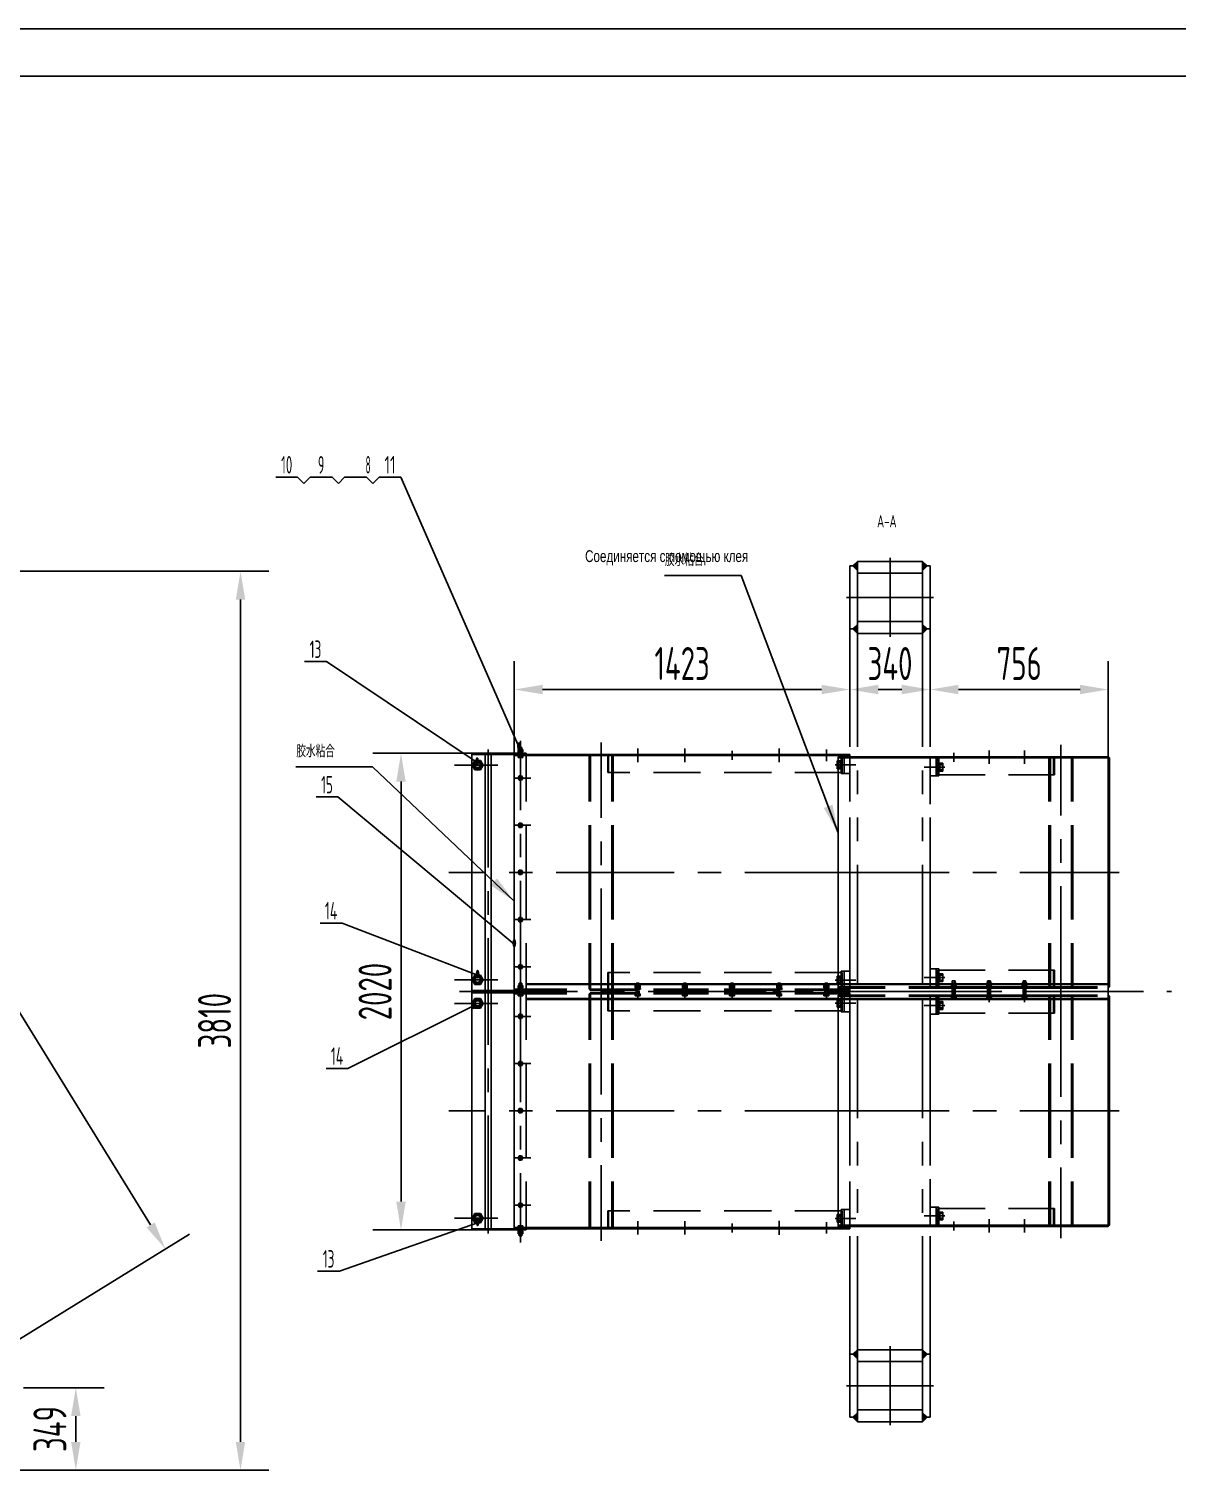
# Model space of a CAD drawing. Header units: millimetres. Extents: x 0 to 16800, y 0 to 11880.
# Drawn here: x 6906 to 11775, y 5771 to 11880 of the extents above; entities that cross this region are included whole.
import ezdxf
from ezdxf.enums import TextEntityAlignment as Align

# ---------------------------------------------------------------- set-up
doc = ezdxf.new("R2010")
doc.units = ezdxf.units.MM
doc.header["$LTSCALE"] = 400
for name, pattern in [('F', [0.75, 0.5, -0.25]), ('G', [2, 1.25, -0.25, 0.25, -0.25]), ('K', [2.5, 1.25, -0.25, 0.25, -0.25, 0.25, -0.25])]:
    doc.linetypes.add(name, pattern=pattern)
for name, color, linetype in [('01', 7, 'Continuous'), ('02', 1, 'Continuous'), ('04', 2, 'F'), ('05', 142, 'G'), ('07', 6, 'K'), ('08', 1, 'Continuous'), ('11', 3, 'Continuous')]:
    doc.layers.add(name, color=color, linetype=linetype)
doc.styles.get("Standard").update_dxf_attribs({"font": 'isocp', "width": 0.707, "bigfont": 'intecad.shx'})
doc.dimstyles.new('INTE', dxfattribs={"dimscale": 40, "dimtxt": 3.5, "dimasz": 3, "dimexe": 3, "dimexo": 0, "dimgap": 1, "dimtad": 1, "dimdec": 0, "dimdsep": 46, "dimtxsty": 'Standard', "dimcen": 0, "dimclrd": 1, "dimclre": 1, "dimclrt": 3, "dimaunit": 1, "dimadec": 0, "dimazin": 0, "dimtfac": 1, "dimtdec": 0, "dimtmove": 0, "dimatfit": 0, "dimfxl": 1, "dimarcsym": 0})

# ---------------------------------------------------------------- blocks, each defined once
blk = doc.blocks.new('*U16')
at = {"layer": '01'}
for p, q in [((0, 10), (-9, 4.8)), ((-9, 4.8), (-9, 0)), ((-9, -4.8), (-9, 0)), ((9, 4.8), (0, 10)), ((9, 0), (9, 4.8)), ((9, 0), (9, -4.8)), ((0, -10), (-9, -4.8)), ((9, -4.8), (0, -10))]:
    blk.add_line(p, q, dxfattribs=at)
at = {"layer": '05'}
for p, q in [((-10.9, 0), (10.3, 0)), ((0, -11.8), (0, 11.4))]:
    blk.add_line(p, q, dxfattribs=at)
blk = doc.blocks.new('rewrer')
at = {"layer": '01', "color": 7, "linetype": 'Continuous'}
for p, q in [((16263.3, 9914.4), (16263.3, 8914.4)), ((16313.9, 9914.4), (16263.3, 9914.4)), ((16313.9, 9909.4), (16263.3, 9909.4)), ((16263.3, 8919.4), (17686.4, 8919.4)), ((16263.3, 8914.4), (17686.4, 8914.4))]:
    blk.add_line(p, q, dxfattribs=at)
at = {"layer": '01'}
blk.add_line((17686.4, 8924.4), (17686.4, 8914.4), dxfattribs=at)
at = {"layer": '04', "color": 2, "linetype": 'F'}
for p, q in [((17686.4, 9914.4), (16313.9, 9914.4)), ((17686.4, 9909.4), (16313.9, 9909.4)), ((16580.5, 9414.4), (16580.5, 9909.4)), ((16580.5, 9909.4), (16662.5, 9909.4)), ((17653.5, 9914.4), (16585.5, 9914.4)), ((16585.5, 9909.4), (16585.5, 9914.4)), ((16586.5, 9414.4), (16586.5, 9909.4)), ((16659.2, 9838.4), (16659.2, 9909.4)), ((16660.5, 9838.4), (16660.5, 9909.4)), ((16662.5, 9838.4), (16662.5, 9914.4)), ((17653.5, 9909.4), (16662.5, 9909.4)), ((16676.5, 9414.4), (16676.5, 9909.4)), ((16682.5, 9838.4), (16682.5, 9909.4)), ((17649.4, 9839.4), (17649.4, 9909.4)), ((17653.5, 9838.4), (17653.5, 9914.4)), ((17653.5, 9838.4), (17653.5, 9914.4)), ((17686.4, 9909.4), (17653.5, 9909.4)), ((17661.4, 9909.4), (17661.4, 9833.4)), ((17686.4, 8914.4), (17686.4, 9914.4)), ((17686.4, 9904.4), (17686.4, 9914.4)), ((17686.4, 9909.4), (17686.4, 9833.4)), ((17653.5, 9838.4), (16659.2, 9838.4)), ((16682.5, 9414.4), (16682.5, 9838.4)), ((17632, 9887), (17644.4, 9887)), ((17632, 9887), (17632, 9853.8)), ((17644.4, 9880.3), (17632, 9880.3)), ((17644.4, 9860.5), (17632, 9860.5)), ((17632, 9853.8), (17644.4, 9853.8)), ((17644.4, 9853.8), (17644.4, 9887)), ((17649.4, 9885.4), (17644.4, 9885.4)), ((17644.4, 9870.4), (17649.4, 9873.3)), ((17649.4, 9870.4), (17644.4, 9867.6)), ((17649.4, 9855.4), (17644.4, 9855.4)), ((17649.4, 9833.4), (17649.4, 9839.4)), ((17686.4, 9833.4), (17649.4, 9833.4)), ((16580.5, 9414.4), (16580.5, 8919.4)), ((16586.5, 9414.4), (16586.5, 8919.4)), ((16676.5, 9414.4), (16676.5, 8919.4)), ((16682.5, 9414.4), (16682.5, 8990.4)), ((17653.5, 8990.4), (16659.2, 8990.4)), ((16659.2, 8990.4), (16659.2, 8919.4)), ((16660.5, 8990.4), (16660.5, 8919.4)), ((16662.5, 8990.4), (16662.5, 8914.4)), ((16682.5, 8990.4), (16682.5, 8919.4)), ((17649.4, 8995.4), (17649.4, 8989.4)), ((17686.4, 8995.4), (17649.4, 8995.4)), ((17649.4, 8989.4), (17649.4, 8919.4)), ((17653.5, 8990.4), (17653.5, 8914.4)), ((17653.5, 8990.4), (17653.5, 8914.4)), ((17653.5, 8990.4), (17653.5, 8914.4)), ((17661.4, 8919.4), (17661.4, 8995.4)), ((17686.4, 8919.4), (17686.4, 8995.4)), ((16580.5, 8919.4), (16662.5, 8919.4)), ((16585.5, 8919.4), (16585.5, 8914.4)), ((17653.5, 8919.4), (16662.5, 8919.4)), ((17632, 8941.8), (17632, 8975)), ((17632, 8975), (17644.4, 8975)), ((17644.4, 8968.3), (17632, 8968.3)), ((17644.4, 8948.5), (17632, 8948.5)), ((17632, 8941.8), (17644.4, 8941.8)), ((17644.4, 8975), (17644.4, 8941.8)), ((17649.4, 8973.4), (17644.4, 8973.4)), ((17649.4, 8958.4), (17644.4, 8961.3)), ((17644.4, 8958.4), (17649.4, 8955.6)), ((17649.4, 8943.4), (17644.4, 8943.4)), ((17686.4, 8919.4), (17653.5, 8919.4)), ((17653.5, 8914.4), (16585.5, 8914.4))]:
    blk.add_line(p, q, dxfattribs=at)
at = {"layer": '05'}
for p, q in [((16631.5, 9983.2), (16631.5, 8863.7)), ((16289.3, 9950.2), (16289.3, 8856.1)), ((16786.4, 9884), (16786.4, 9940.8)), ((16986.4, 9884), (16986.4, 9940.8)), ((17186.4, 9893.3), (17186.4, 9931.5)), ((17386.4, 9883), (17386.4, 9941.8)), ((17586.4, 9888.2), (17586.4, 9936.7)), ((17711.4, 9870.4), (17624.4, 9870.4)), ((16263.3, 9814.4), (16334.1, 9814.4)), ((16263.3, 9614.4), (16334.1, 9614.4)), ((17741.1, 9414.4), (15986.3, 9414.4)), ((16263.3, 9414.4), (16334.1, 9414.4)), ((16263.3, 9214.4), (16334.1, 9214.4)), ((16263.3, 9014.4), (16334.1, 9014.4)), ((16786.4, 8889.6), (16786.4, 8946.4)), ((16986.4, 8889.6), (16986.4, 8946.4)), ((17186.4, 8898.9), (17186.4, 8937.1)), ((17386.4, 8888.6), (17386.4, 8947.4)), ((17586.4, 8893.7), (17586.4, 8942.2)), ((17711.4, 8958.4), (17624.4, 8958.4))]:
    blk.add_line(p, q, dxfattribs=at)
at = {"layer": '04', "xscale": -1, "rotation": 90}
for p in [(16289.3, 9814.4), (16289.3, 9614.4), (16289.3, 9414.4), (16289.3, 9214.4), (16289.3, 9014.4)]:
    blk.add_blockref('*U16', p, dxfattribs=at)
blk = doc.blocks.new('ere')
at = {"layer": '01'}
for points in [[(14933.9, 16726.9), (14933.9, 16721.9), (14938.9, 16721.9)], [(14933.9, 15746.9), (14933.9, 15751.9), (14938.9, 15751.9)]]:
    blk.add_hatch(color=256, dxfattribs=at).paths.add_polyline_path(points)
for p, q in [((13788.4, 16708.9), (13788.4, 15746.9)), ((14938.9, 16721.9), (14933.9, 16726.9)), ((14938.9, 15751.9), (14933.9, 15746.9))]:
    blk.add_line(p, q, dxfattribs=at)
at = {"layer": '01', "color": 7, "linetype": 'Continuous'}
for p, q in [((14933.9, 16726.9), (14933.9, 15746.9)), ((14938.9, 16721.9), (14938.9, 15751.9)), ((14938.9, 15751.9), (13788.4, 15751.9)), ((14933.9, 15746.9), (13788.4, 15746.9)), ((14211.2, 15751.9), (14702.2, 15751.9)), ((14211.2, 15746.9), (14779.2, 15746.9))]:
    blk.add_line(p, q, dxfattribs=at)
at = {"layer": '04', "color": 2, "linetype": 'F'}
for p, q in [((13788.4, 16726.9), (14933.9, 16726.9)), ((13788.4, 16726.9), (13788.4, 16708.9)), ((13788.4, 16721.9), (14938.9, 16721.9)), ((14178.4, 15746.9), (14178.4, 16726.9)), ((14178.4, 16721.9), (14178.4, 16645.9)), ((14203.4, 16721.9), (14203.4, 16645.9)), ((14211.2, 16726.9), (14779.2, 16726.9)), ((14211.2, 16650.9), (14211.2, 16726.9)), ((14211.2, 16721.9), (14702.2, 16721.9)), ((14211.2, 16650.9), (14211.2, 16721.9)), ((14215.4, 16651.9), (14215.4, 16721.9)), ((14215.4, 16697.9), (14220.3, 16697.9)), ((14220.3, 16682.9), (14215.4, 16685.8)), ((14215.4, 16682.9), (14220.3, 16680.1)), ((14232.7, 16699.6), (14220.3, 16699.6)), ((14220.3, 16666.3), (14220.3, 16699.6)), ((14220.3, 16692.9), (14232.7, 16692.9)), ((14232.7, 16699.6), (14232.7, 16666.3)), ((14682.2, 16650.9), (14682.2, 16721.9)), ((14688.2, 16236.9), (14688.2, 16721.9)), ((14702.2, 16650.9), (14702.2, 16726.9)), ((14784.2, 16721.9), (14702.2, 16721.9)), ((14704.2, 16650.9), (14704.2, 16721.9)), ((14705.5, 16650.9), (14705.5, 16721.9)), ((14778.2, 16236.9), (14778.2, 16721.9)), ((14779.2, 16721.9), (14779.2, 16726.9)), ((14784.2, 16236.9), (14784.2, 16721.9)), ((14178.4, 16645.9), (14215.4, 16645.9)), ((14211.2, 16650.9), (14705.5, 16650.9)), ((14215.4, 16668), (14220.3, 16668)), ((14215.4, 16645.9), (14215.4, 16651.9)), ((14220.3, 16673), (14232.7, 16673)), ((14232.7, 16666.3), (14220.3, 16666.3)), ((14682.2, 16236.9), (14682.2, 16650.9)), ((14682.2, 16236.9), (14682.2, 15822.9)), ((14688.2, 16236.9), (14688.2, 15751.9)), ((14778.2, 16236.9), (14778.2, 15751.9)), ((14784.2, 16236.9), (14784.2, 15751.9)), ((14178.4, 15827.9), (14215.4, 15827.9)), ((14178.4, 15751.9), (14178.4, 15827.9)), ((14203.4, 15751.9), (14203.4, 15827.9)), ((14211.2, 15822.9), (14705.5, 15822.9)), ((14211.2, 15822.9), (14211.2, 15746.9)), ((14211.2, 15822.9), (14211.2, 15746.9)), ((14211.2, 15822.9), (14211.2, 15746.9)), ((14215.4, 15827.9), (14215.4, 15821.9)), ((14682.2, 15822.9), (14682.2, 15751.9)), ((14702.2, 15822.9), (14702.2, 15746.9)), ((14704.2, 15822.9), (14704.2, 15751.9)), ((14705.5, 15822.9), (14705.5, 15751.9)), ((14215.4, 15821.9), (14215.4, 15751.9)), ((14215.4, 15805.9), (14220.3, 15805.9)), ((14215.4, 15790.9), (14220.3, 15793.8)), ((14220.3, 15790.9), (14215.4, 15788.1)), ((14215.4, 15776), (14220.3, 15776)), ((14232.7, 15807.6), (14220.3, 15807.6)), ((14220.3, 15807.6), (14220.3, 15774.3)), ((14220.3, 15800.9), (14232.7, 15800.9)), ((14220.3, 15781), (14232.7, 15781)), ((14232.7, 15774.3), (14220.3, 15774.3)), ((14232.7, 15774.3), (14232.7, 15807.6)), ((14178.4, 15751.9), (14211.2, 15751.9)), ((14784.2, 15751.9), (14702.2, 15751.9)), ((14779.2, 15751.9), (14779.2, 15746.9))]:
    blk.add_line(p, q, dxfattribs=at)
at = {"layer": '05'}
for p, q in [((14278.4, 16705.8), (14278.4, 16744)), ((14428.4, 16696.6), (14428.4, 16753.3)), ((14578.4, 16696.6), (14578.4, 16753.3)), ((14733.2, 16795.8), (14733.2, 15696.2)), ((14153.4, 16682.9), (14240.4, 16682.9)), ((13759.5, 16236.9), (14980.3, 16236.9)), ((14153.4, 15790.9), (14240.4, 15790.9)), ((14278.4, 15768), (14278.4, 15729.9)), ((14428.4, 15777.3), (14428.4, 15720.6)), ((14578.4, 15777.3), (14578.4, 15720.6))]:
    blk.add_line(p, q, dxfattribs=at)
blk = doc.blocks.new('*D40')
at = {"layer": '08', "color": 1, "lineweight": -2}
for p, q in [((4874.9, 8840.8), (5914.5, 9482.4)), ((7422.6, 6810.4), (5875.4, 9317.3)), ((6548.1, 6129.7), (7587.8, 6771.3))]:
    blk.add_line(p, q, dxfattribs=at)
at = {"layer": '08', "color": 1}
for points in [[(5892.4, 9327.8), (5858.4, 9306.8), (5812.4, 9419.4)], [(7439.6, 6820.9), (7405.6, 6799.9), (7485.6, 6708.3)]]:
    blk.add_solid(points, dxfattribs=at)
at = {"layer": 'Defpoints', "color": 0}
for p in [(5812.4, 9419.4), (4874.9, 8840.8), (6548.1, 6129.7)]:
    blk.add_point(p, dxfattribs=at)
at = {"layer": '08', "color": 3, "insert": (6742.6, 8121.6), "char_height": 140, "attachment_point": 5, "rotation": 301.68205}
blk.add_mtext('3186', dxfattribs=at)
blk = doc.blocks.new('hkk')
at = {"layer": '07', "linetype": 'K', "ltscale": 1.5}
for points in [[(13696.7, 5628.5), (13677.7, 5609.5), (13696.7, 5590.5), (13696.7, 5609.5)], [(13991.7, 5609.5), (13972.7, 5628.5), (13972.7, 5596.5), (13972.7, 5590.5)], [(13696.7, 5355.5), (13696.7, 5361.5), (13677.7, 5342.5), (13696.7, 5323.5)], [(13991.7, 5342.5), (13972.7, 5361.5), (13972.7, 5342.5), (13972.7, 5323.5)], [(13696.7, 2255.1), (13696.7, 2249.1), (13677.7, 2268.1), (13696.7, 2287.1)], [(13991.7, 2268.1), (13972.7, 2249.1), (13972.7, 2268.1), (13972.7, 2287.1)], [(13696.7, 1982.1), (13677.7, 2001.1), (13696.7, 2020.1), (13696.7, 2001.1)], [(13991.7, 2001.1), (13972.7, 1982.1), (13972.7, 2014.1), (13972.7, 2020.1)]]:
    blk.add_hatch(color=6, dxfattribs=at).paths.add_polyline_path(points)
at = {"layer": '05'}
blk.add_line((14266.1, 3805.3), (13338, 3805.3), dxfattribs=at)
at = {"layer": '07', "color": 6, "linetype": 'K', "ltscale": 1.5}
for p, q in [((13677.7, 5609.5), (13696.7, 5628.5)), ((13972.7, 5628.5), (13696.7, 5628.5)), ((13696.7, 5596.5), (13696.7, 5628.5)), ((13834.7, 5643.5), (13834.7, 5308.5)), ((13972.7, 5596.5), (13972.7, 5628.5)), ((13991.7, 5609.5), (13972.7, 5628.5)), ((13664.7, 5609.5), (13664.7, 5342.5)), ((13664.7, 5609.5), (13677.7, 5609.5)), ((13677.7, 5609.5), (13696.7, 5590.5)), ((13696.7, 5609.5), (13696.7, 5342.5)), ((13972.7, 5578.5), (13696.7, 5578.5)), ((13972.7, 5609.5), (13972.7, 5342.5)), ((13991.7, 5609.5), (13972.7, 5590.5)), ((14004.7, 5609.5), (13991.7, 5609.5)), ((14004.7, 5609.5), (14004.7, 5342.5)), ((13649.7, 5476), (14019.7, 5476)), ((13664.7, 5342.5), (13677.7, 5342.5)), ((13677.7, 5342.5), (13696.7, 5361.5)), ((13677.7, 5342.5), (13696.7, 5323.5)), ((13972.7, 5373.5), (13696.7, 5373.5)), ((13696.7, 5355.5), (13696.7, 5323.5)), ((13972.7, 5323.5), (13696.7, 5323.5)), ((13991.7, 5342.5), (13972.7, 5361.5)), ((13972.7, 5355.5), (13972.7, 5323.5)), ((13991.7, 5342.5), (13972.7, 5323.5)), ((14004.7, 5342.5), (13991.7, 5342.5)), ((13664.7, 2268.1), (13677.7, 2268.1)), ((13664.7, 2001.1), (13664.7, 2268.1)), ((13677.7, 2268.1), (13696.7, 2287.1)), ((13677.7, 2268.1), (13696.7, 2249.1)), ((13972.7, 2287.1), (13696.7, 2287.1)), ((13696.7, 2255.1), (13696.7, 2287.1)), ((13696.7, 2001.1), (13696.7, 2268.1)), ((13834.7, 1967.1), (13834.7, 2302.1)), ((13991.7, 2268.1), (13972.7, 2287.1)), ((13972.7, 2255.1), (13972.7, 2287.1)), ((13991.7, 2268.1), (13972.7, 2249.1)), ((13972.7, 2001.1), (13972.7, 2268.1)), ((14004.7, 2268.1), (13991.7, 2268.1)), ((14004.7, 2001.1), (14004.7, 2268.1)), ((13972.7, 2237.1), (13696.7, 2237.1)), ((13649.7, 2134.6), (14019.7, 2134.6)), ((13677.7, 2001.1), (13696.7, 2020.1)), ((13972.7, 2032.1), (13696.7, 2032.1)), ((13991.7, 2001.1), (13972.7, 2020.1)), ((13664.7, 2001.1), (13677.7, 2001.1)), ((13677.7, 2001.1), (13696.7, 1982.1)), ((13696.7, 2014.1), (13696.7, 1982.1)), ((13972.7, 1982.1), (13696.7, 1982.1)), ((13972.7, 2014.1), (13972.7, 1982.1)), ((13991.7, 2001.1), (13972.7, 1982.1)), ((14004.7, 2001.1), (13991.7, 2001.1))]:
    blk.add_line(p, q, dxfattribs=at)
at = {"layer": '07'}
for p, q in [((13664.7, 5342.5), (13664.7, 3805.3)), ((13696.7, 5342.5), (13696.7, 3805.3)), ((13972.7, 5342.5), (13972.7, 3805.3)), ((14004.7, 5342.5), (14004.7, 3805.3)), ((13664.7, 2268.1), (13664.7, 3805.3)), ((13696.7, 2268.1), (13696.7, 3805.3)), ((13972.7, 2268.1), (13972.7, 3805.3)), ((14004.7, 2268.1), (14004.7, 3805.3))]:
    blk.add_line(p, q, dxfattribs=at)
blk = doc.blocks.new('*D44')
at = {"layer": '08', "color": 1, "lineweight": -2}
for p, q in [((5751.1, 9581), (7923.7, 9581)), ((7803.7, 5891), (7803.7, 9461)), ((6797.1, 5771), (7923.7, 5771))]:
    blk.add_line(p, q, dxfattribs=at)
at = {"layer": '08', "color": 1}
for points in [[(7783.7, 9461), (7823.7, 9461), (7803.7, 9581)], [(7783.7, 5891), (7823.7, 5891), (7803.7, 5771)]]:
    blk.add_solid(points, dxfattribs=at)
at = {"layer": 'Defpoints', "color": 0}
for p in [(5751.1, 9581), (7803.7, 9581), (6797.1, 5771)]:
    blk.add_point(p, dxfattribs=at)
at = {"layer": '08', "color": 3, "insert": (7693.7, 7676), "char_height": 140, "attachment_point": 5, "rotation": 90}
blk.add_mtext('3810', dxfattribs=at)
blk = doc.blocks.new('*D61')
at = {"layer": '02', "color": 1, "linetype": 'Continuous', "lineweight": -2, "ltscale": 1.5}
for p, q in [((-3324.2, 4046), (-2981.8, 4046)), ((-3101.8, 3926), (-3101.8, 3816.7)), ((-3176.8, 3696.7), (-2981.8, 3696.7))]:
    blk.add_line(p, q, dxfattribs=at)
at = {"layer": '02', "color": 1, "linetype": 'Continuous', "ltscale": 1.5}
for points in [[(-3121.8, 3926), (-3081.8, 3926), (-3101.8, 4046)], [(-3121.8, 3816.7), (-3081.8, 3816.7), (-3101.8, 3696.7)]]:
    blk.add_solid(points, dxfattribs=at)
at = {"layer": 'Defpoints', "color": 0, "linetype": 'Continuous', "ltscale": 1.5}
for p in [(-3324.2, 4046), (-3176.8, 3696.7), (-3101.8, 3696.7)]:
    blk.add_point(p, dxfattribs=at)
at = {"layer": '02', "color": 3, "linetype": 'Continuous', "ltscale": 1.5, "insert": (-3211.8, 3871.4), "char_height": 140, "attachment_point": 5, "rotation": 90}
blk.add_mtext('349', dxfattribs=at)
blk = doc.blocks.new('inte_dim_blk')
at = {"layer": '08', "color": 1}
blk.add_line((0, 0), (-3, 0), dxfattribs=at)
blk = doc.blocks.new('*D50')
at = {"layer": '08', "color": 1, "lineweight": -2}
for p, q in [((10387.8, 8988.1), (10387.8, 9199.7)), ((10727.8, 8988.1), (10727.8, 9199.7)), ((10507.8, 9079.7), (10607.8, 9079.7))]:
    blk.add_line(p, q, dxfattribs=at)
at = {"layer": '08', "color": 1}
for points in [[(10507.8, 9099.7), (10507.8, 9059.7), (10387.8, 9079.7)], [(10607.8, 9099.7), (10607.8, 9059.7), (10727.8, 9079.7)]]:
    blk.add_solid(points, dxfattribs=at)
at = {"layer": 'Defpoints', "color": 0}
for p in [(10727.8, 9079.7), (10387.8, 8988.1), (10727.8, 8988.1)]:
    blk.add_point(p, dxfattribs=at)
at = {"layer": '08', "color": 3, "insert": (10557.8, 9189.7), "char_height": 140, "attachment_point": 5}
blk.add_mtext('340', dxfattribs=at)
blk = doc.blocks.new('*D51')
at = {"layer": '08', "color": 1, "lineweight": -2}
for p, q in [((10727.8, 8921.9), (10727.8, 9199.7)), ((11483.4, 8794.5), (11483.4, 9199.7)), ((10847.8, 9079.7), (11363.4, 9079.7))]:
    blk.add_line(p, q, dxfattribs=at)
at = {"layer": '08', "color": 1}
for points in [[(10847.8, 9099.7), (10847.8, 9059.7), (10727.8, 9079.7)], [(11363.4, 9099.7), (11363.4, 9059.7), (11483.4, 9079.7)]]:
    blk.add_solid(points, dxfattribs=at)
at = {"layer": 'Defpoints', "color": 0}
for p in [(11483.4, 9079.7), (10727.8, 8921.9), (11483.4, 8794.5)]:
    blk.add_point(p, dxfattribs=at)
at = {"layer": '08', "color": 3, "insert": (11105.6, 9189.7), "char_height": 140, "attachment_point": 5}
blk.add_mtext('756', dxfattribs=at)
blk = doc.blocks.new('*D52')
at = {"layer": '08', "color": 1, "lineweight": -2}
for p, q in [((8964.7, 8775.4), (8964.7, 9199.7)), ((10387.8, 8867), (10387.8, 9199.7)), ((10267.8, 9079.7), (9084.7, 9079.7))]:
    blk.add_line(p, q, dxfattribs=at)
at = {"layer": '08', "color": 1}
for points in [[(9084.7, 9099.7), (9084.7, 9059.7), (8964.7, 9079.7)], [(10267.8, 9099.7), (10267.8, 9059.7), (10387.8, 9079.7)]]:
    blk.add_solid(points, dxfattribs=at)
at = {"layer": 'Defpoints', "color": 0}
for p in [(8964.7, 9079.7), (10387.8, 8867), (8964.7, 8775.4)]:
    blk.add_point(p, dxfattribs=at)
at = {"layer": '08', "color": 3, "insert": (9676.2, 9189.8), "char_height": 140, "attachment_point": 5}
blk.add_mtext('1423', dxfattribs=at)
blk = doc.blocks.new('*D53')
at = {"layer": '08', "color": 1, "lineweight": -2}
for p, q in [((8784.3, 8809.5), (8364.3, 8809.5)), ((8484.3, 6909.5), (8484.3, 8689.5)), ((8784.3, 6789.5), (8364.3, 6789.5))]:
    blk.add_line(p, q, dxfattribs=at)
at = {"layer": '08', "color": 1}
for points in [[(8464.3, 8689.5), (8504.3, 8689.5), (8484.3, 8809.5)], [(8464.3, 6909.5), (8504.3, 6909.5), (8484.3, 6789.5)]]:
    blk.add_solid(points, dxfattribs=at)
at = {"layer": 'Defpoints', "color": 0}
for p in [(8484.3, 8809.5), (8784.3, 8809.5), (8784.3, 6789.5)]:
    blk.add_point(p, dxfattribs=at)
at = {"layer": '08', "color": 3, "insert": (8374.3, 7799.5), "char_height": 140, "attachment_point": 5, "rotation": 90}
blk.add_mtext('2020', dxfattribs=at)
blk = doc.blocks.new('*U87')
at = {"layer": '01'}
blk.add_lwpolyline([(415, 292), (25, 292)], dxfattribs=at)
at = {"layer": '02'}
blk.add_lwpolyline([(420, 297), (0, 297)], dxfattribs=at)
blk = doc.blocks.new('wer')
at = {"layer": '07', "color": 6, "linetype": 'K', "ltscale": 1.5}
blk.add_line((-3020.3, 3696.7), (-9236.3, 3696.7), dxfattribs=at)
at = {"layer": '02', "color": 1, "linetype": 'Continuous', "ltscale": 1.5}
dim = blk.add_linear_dim(base=(-3101.8, 3696.7), p1=(-3324.2, 4046), p2=(-3176.8, 3696.7), angle=270, dimstyle='INTE', override={"dimblk2": 'inte_dim_blk'}, dxfattribs=at)
dim.commit()
dim.dimension.update_dxf_attribs({"geometry": '*D61', "text_midpoint": (-3211.8, 3871.4)})

msp = doc.modelspace()

# ---------------------------------------------------------------- linework, layer by layer
at = {"layer": '01', "color": 7, "linetype": 'Continuous'}
for p, q in [((9015.7, 8809.5), (8784.3, 8809.5)), ((8784.3, 8809.5), (8784.3, 7799.5)), ((8964.7, 8804.5), (8784.3, 8804.5)), ((8978.7, 8812), (8978.7, 8809.5)), ((8990.7, 8812), (8978.7, 8812)), ((8978.7, 8809.5), (8990.7, 8809.5)), ((8980.7, 8825.9), (8980.7, 8815.1)), ((8990.7, 8825.9), (8980.7, 8825.9)), ((8980.7, 8815.1), (8990.7, 8815.1)), ((8980.7, 8792), (8980.7, 8799.5)), ((8980.7, 8799.5), (8990.7, 8799.5)), ((8981.5, 8815.1), (8981.5, 8812)), ((8990.7, 8815.1), (8981.5, 8815.1)), ((8981.5, 8812), (8990.7, 8812)), ((8984.7, 8825.9), (8984.7, 8834.5)), ((8984.7, 8834.5), (8990.7, 8834.5)), ((8984.7, 8825.9), (8984.7, 8815.1)), ((8984.7, 8799.5), (8984.7, 8792)), ((8996.7, 8834.5), (8990.7, 8834.5)), ((8990.7, 8826.9), (8990.7, 8814)), ((8990.7, 8825.9), (9000.7, 8825.9)), ((8990.7, 8817.2), (8990.7, 8809.9)), ((9000.7, 8815.1), (8990.7, 8815.1)), ((8990.7, 8815.1), (8999.9, 8815.1)), ((8990.7, 8814), (8990.7, 8807.6)), ((8990.7, 8812), (9002.7, 8812)), ((9002.7, 8809.5), (8990.7, 8809.5)), ((9000.7, 8799.5), (8990.7, 8799.5)), ((8996.7, 8825.9), (8996.7, 8834.5)), ((8996.7, 8825.9), (8996.7, 8815.1)), ((8996.7, 8799.5), (8996.7, 8792)), ((8999.9, 8815.1), (8999.9, 8812)), ((9000.7, 8825.9), (9000.7, 8815.1)), ((9000.7, 8792), (9000.7, 8799.5)), ((9002.7, 8812), (9002.7, 8809.5)), ((8990.7, 8792), (8980.7, 8792)), ((8990.7, 8792), (9000.7, 8792)), ((8990.7, 7825.9), (8980.7, 7825.9)), ((8980.7, 7825.9), (8980.7, 7815.1)), ((8984.7, 7834.5), (8990.7, 7834.5)), ((8984.7, 7825.9), (8984.7, 7834.5)), ((8984.7, 7825.9), (8984.7, 7815.1)), ((8996.7, 7834.5), (8990.7, 7834.5)), ((8990.7, 7826.9), (8990.7, 7814)), ((8990.7, 7825.9), (9000.7, 7825.9)), ((8996.7, 7825.9), (8996.7, 7834.5)), ((8996.7, 7825.9), (8996.7, 7815.1)), ((9000.7, 7825.9), (9000.7, 7815.1)), ((8964.7, 7804.5), (8784.3, 7804.5)), ((9015.7, 7799.5), (8784.3, 7799.5)), ((8784.3, 6789.5), (8784.3, 7799.5)), ((9015.7, 7799.5), (8784.3, 7799.5)), ((8964.7, 7794.5), (8784.3, 7794.5)), ((8990.7, 7812), (8978.7, 7812)), ((8978.7, 7812), (8978.7, 7809.5)), ((8978.7, 7809.5), (8990.7, 7809.5)), ((8980.7, 7815.1), (8990.7, 7815.1)), ((8980.7, 7789.5), (8990.7, 7789.5)), ((8980.7, 7782), (8980.7, 7789.5)), ((8990.7, 7782), (8980.7, 7782)), ((8990.7, 7815.1), (8981.5, 7815.1)), ((8981.5, 7815.1), (8981.5, 7812)), ((8981.5, 7812), (8990.7, 7812)), ((8984.7, 7789.5), (8984.7, 7782)), ((8990.7, 7817.2), (8990.7, 7809.9)), ((8990.7, 7815.1), (8999.9, 7815.1)), ((9000.7, 7815.1), (8990.7, 7815.1)), ((8990.7, 7814), (8990.7, 7807.6)), ((8990.7, 7812), (9002.7, 7812)), ((9002.7, 7809.5), (8990.7, 7809.5)), ((9000.7, 7789.5), (8990.7, 7789.5)), ((8990.7, 7782), (9000.7, 7782)), ((8996.7, 7789.5), (8996.7, 7782)), ((8999.9, 7815.1), (8999.9, 7812)), ((9000.7, 7782), (9000.7, 7789.5)), ((9002.7, 7812), (9002.7, 7809.5)), ((8964.7, 6794.5), (8784.3, 6794.5)), ((9015.7, 6789.5), (8784.3, 6789.5)), ((8978.7, 6789.5), (8990.7, 6789.5)), ((8978.7, 6787), (8978.7, 6789.5)), ((8990.7, 6787), (8978.7, 6787)), ((8990.7, 6807), (8980.7, 6807)), ((8980.7, 6807), (8980.7, 6799.5)), ((8980.7, 6799.5), (8990.7, 6799.5)), ((8980.7, 6783.9), (8990.7, 6783.9)), ((8980.7, 6773.1), (8980.7, 6783.9)), ((8981.5, 6787), (8990.7, 6787)), ((8981.5, 6783.9), (8981.5, 6787)), ((8990.7, 6783.9), (8981.5, 6783.9)), ((8984.7, 6799.5), (8984.7, 6807)), ((8984.7, 6773.1), (8984.7, 6783.9)), ((8990.7, 6807), (9000.7, 6807)), ((9000.7, 6799.5), (8990.7, 6799.5)), ((8990.7, 6784.9), (8990.7, 6791.3)), ((9002.7, 6789.5), (8990.7, 6789.5)), ((8990.7, 6781.8), (8990.7, 6789.1)), ((8990.7, 6787), (9002.7, 6787)), ((8990.7, 6772), (8990.7, 6784.9)), ((8990.7, 6783.9), (8999.9, 6783.9)), ((9000.7, 6783.9), (8990.7, 6783.9)), ((8996.7, 6799.5), (8996.7, 6807)), ((8996.7, 6773.1), (8996.7, 6783.9)), ((8999.9, 6783.9), (8999.9, 6787)), ((9000.7, 6807), (9000.7, 6799.5)), ((9000.7, 6773.1), (9000.7, 6783.9)), ((9002.7, 6787), (9002.7, 6789.5)), ((8990.7, 6773.1), (8980.7, 6773.1)), ((8984.7, 6773.1), (8984.7, 6764.5)), ((8984.7, 6764.5), (8990.7, 6764.5)), ((8990.7, 6773.1), (9000.7, 6773.1)), ((8996.7, 6764.5), (8990.7, 6764.5)), ((8996.7, 6773.1), (8996.7, 6764.5))]:
    msp.add_line(p, q, dxfattribs=at)
at = {"layer": '01'}
for p, q in [((8841.6, 8804.5), (8841.6, 7804.5)), ((8866.6, 8804.5), (8866.6, 7804.5)), ((9015.7, 8804.5), (9015.7, 8809.5)), ((9015.7, 8809.5), (9015.7, 8804.5)), ((11483.4, 7832.5), (9015.4, 7832.5)), ((9015.4, 7766.5), (9015.4, 7832.5)), ((9015.4, 7832.5), (9015.4, 7766.5)), ((11483.4, 7829.5), (9015.4, 7829.5)), ((8841.6, 6794.5), (8841.6, 7794.5)), ((8866.6, 6794.5), (8866.6, 7794.5)), ((11483.4, 7769.5), (9015.4, 7769.5)), ((11483.4, 7766.5), (9015.4, 7766.5)), ((11483.4, 7784.5), (11483.4, 7814.5)), ((9015.7, 6789.5), (9015.7, 6794.5)), ((9015.7, 6794.5), (9015.7, 6789.5)), ((9015.7, 6789.5), (9015.7, 6794.5)), ((9015.7, 6794.5), (9015.7, 6789.5))]:
    msp.add_line(p, q, dxfattribs=at)
at = {"layer": '02'}
for p, q in [((8046.1, 9980), (7953.1, 9980)), ((8072.7, 9953.5), (8046.1, 9980)), ((8099.2, 9980), (8072.7, 9953.5)), ((8192.2, 9980), (8099.2, 9980)), ((8218.7, 9953.5), (8192.2, 9980)), ((8245.2, 9980), (8218.7, 9953.5)), ((8338.2, 9980), (8245.2, 9980)), ((8364.7, 9953.5), (8338.2, 9980)), ((8391.2, 9980), (8364.7, 9953.5)), ((8484.2, 9980), (8391.2, 9980)), ((8984.7, 8834.5), (8484.2, 9980)), ((8168.4, 9198.2), (8075.4, 9198.2)), ((8807.2, 8770.3), (8168.4, 9198.2)), ((8217, 8624.2), (8124, 8624.2)), ((8964.7, 8001), (8217, 8624.2)), ((8234.6, 8090), (8141.6, 8090)), ((8809.2, 7869.5), (8234.6, 8090)), ((8791.8, 7739.5), (8259.5, 7473.8)), ((8259.5, 7473.8), (8166.5, 7473.8)), ((8809.2, 6819.5), (8223.9, 6614.5)), ((8223.9, 6614.5), (8130.9, 6614.5))]:
    msp.add_line(p, q, dxfattribs=at)
at = {"layer": '02', "color": 1, "linetype": 'Continuous'}
for p, q in [((8985.9, 8834.5), (8985.9, 8825.9)), ((8995.5, 8834.5), (8995.5, 8825.9)), ((8985.9, 7834.5), (8985.9, 7825.9)), ((8995.5, 7834.5), (8995.5, 7825.9)), ((8985.9, 6764.5), (8985.9, 6773.1)), ((8995.5, 6764.5), (8995.5, 6773.1))]:
    msp.add_line(p, q, dxfattribs=at)
at = {"layer": '04', "color": 2, "linetype": 'F'}
for p, q in [((9015.7, 8804.5), (9015.7, 8304.5)), ((9015.7, 7804.5), (9015.7, 8304.5)), ((9487.8, 7825.9), (9477.8, 7825.9)), ((9477.8, 7825.9), (9477.8, 7815.1)), ((9481.8, 7834.5), (9487.8, 7834.5)), ((9481.8, 7825.9), (9481.8, 7834.5)), ((9481.8, 7825.9), (9481.8, 7815.1)), ((9483, 7834.5), (9483, 7825.9)), ((9493.8, 7834.5), (9487.8, 7834.5)), ((9487.8, 7826.9), (9487.8, 7814)), ((9487.8, 7825.9), (9497.8, 7825.9)), ((9492.6, 7834.5), (9492.6, 7825.9)), ((9493.8, 7825.9), (9493.8, 7834.5)), ((9493.8, 7825.9), (9493.8, 7815.1)), ((9497.8, 7825.9), (9497.8, 7815.1)), ((9687.8, 7825.9), (9677.8, 7825.9)), ((9677.8, 7825.9), (9677.8, 7815.1)), ((9681.8, 7825.9), (9681.8, 7834.5)), ((9681.8, 7834.5), (9687.8, 7834.5)), ((9681.8, 7825.9), (9681.8, 7815.1)), ((9683, 7834.5), (9683, 7825.9)), ((9693.8, 7834.5), (9687.8, 7834.5)), ((9687.8, 7826.9), (9687.8, 7814)), ((9687.8, 7825.9), (9697.8, 7825.9)), ((9692.6, 7834.5), (9692.6, 7825.9)), ((9693.8, 7825.9), (9693.8, 7834.5)), ((9693.8, 7825.9), (9693.8, 7815.1)), ((9697.8, 7825.9), (9697.8, 7815.1)), ((9887.8, 7825.9), (9877.8, 7825.9)), ((9877.8, 7825.9), (9877.8, 7815.1)), ((9881.8, 7834.5), (9887.8, 7834.5)), ((9881.8, 7825.9), (9881.8, 7834.5)), ((9881.8, 7825.9), (9881.8, 7815.1)), ((9883, 7834.5), (9883, 7825.9)), ((9893.8, 7834.5), (9887.8, 7834.5)), ((9887.8, 7826.9), (9887.8, 7814)), ((9887.8, 7825.9), (9897.8, 7825.9)), ((9892.6, 7834.5), (9892.6, 7825.9)), ((9893.8, 7825.9), (9893.8, 7834.5)), ((9893.8, 7825.9), (9893.8, 7815.1)), ((9897.8, 7825.9), (9897.8, 7815.1)), ((10087.8, 7825.9), (10077.8, 7825.9)), ((10077.8, 7825.9), (10077.8, 7815.1)), ((10081.8, 7834.5), (10087.8, 7834.5)), ((10081.8, 7825.9), (10081.8, 7834.5)), ((10081.8, 7825.9), (10081.8, 7815.1)), ((10083, 7834.5), (10083, 7825.9)), ((10093.8, 7834.5), (10087.8, 7834.5)), ((10087.8, 7826.9), (10087.8, 7814)), ((10087.8, 7825.9), (10097.8, 7825.9)), ((10092.6, 7834.5), (10092.6, 7825.9)), ((10093.8, 7825.9), (10093.8, 7834.5)), ((10093.8, 7825.9), (10093.8, 7815.1)), ((10097.8, 7825.9), (10097.8, 7815.1)), ((10287.8, 7825.9), (10277.8, 7825.9)), ((10277.8, 7825.9), (10277.8, 7815.1)), ((10281.8, 7834.5), (10287.8, 7834.5)), ((10281.8, 7825.9), (10281.8, 7834.5)), ((10281.8, 7825.9), (10281.8, 7815.1)), ((10283, 7834.5), (10283, 7825.9)), ((10293.8, 7834.5), (10287.8, 7834.5)), ((10287.8, 7826.9), (10287.8, 7814)), ((10287.8, 7825.9), (10297.8, 7825.9)), ((10292.6, 7834.5), (10292.6, 7825.9)), ((10293.8, 7825.9), (10293.8, 7834.5)), ((10293.8, 7825.9), (10293.8, 7815.1)), ((10297.8, 7825.9), (10297.8, 7815.1)), ((10827.8, 7821.9), (10815.8, 7821.9)), ((10815.8, 7821.9), (10815.8, 7819.4)), ((10827.8, 7835.8), (10817.8, 7835.8)), ((10817.8, 7835.8), (10817.8, 7825)), ((10817.8, 7825), (10827.8, 7825)), ((10827.8, 7825), (10818.6, 7825)), ((10818.6, 7825), (10818.6, 7821.9)), ((10818.6, 7821.9), (10827.8, 7821.9)), ((10821.3, 7821.9), (10821.3, 7819.4)), ((10821.8, 7844.4), (10827.8, 7844.4)), ((10821.8, 7835.8), (10821.8, 7844.4)), ((10821.8, 7835.8), (10821.8, 7825)), ((10823, 7844.4), (10823, 7835.8)), ((10833.8, 7844.4), (10827.8, 7844.4)), ((10827.8, 7836.8), (10827.8, 7823.9)), ((10827.8, 7835.8), (10837.8, 7835.8)), ((10827.8, 7827.1), (10827.8, 7819.8)), ((10827.8, 7825), (10837, 7825)), ((10837.8, 7825), (10827.8, 7825)), ((10827.8, 7823.9), (10827.8, 7817.6)), ((10837, 7821.9), (10827.8, 7821.9)), ((10827.8, 7821.9), (10839.8, 7821.9)), ((10832.6, 7844.4), (10832.6, 7835.8)), ((10833.8, 7835.8), (10833.8, 7844.4)), ((10833.8, 7835.8), (10833.8, 7825)), ((10834.3, 7821.9), (10834.3, 7819.4)), ((10837, 7825), (10837, 7821.9)), ((10837.8, 7835.8), (10837.8, 7825)), ((10839.8, 7821.9), (10839.8, 7819.4)), ((10977.8, 7822), (10965.8, 7822)), ((10965.8, 7822), (10965.8, 7819.5)), ((10977.8, 7835.9), (10967.8, 7835.9)), ((10967.8, 7835.9), (10967.8, 7825.1)), ((10967.8, 7825.1), (10977.8, 7825.1)), ((10977.8, 7825.1), (10968.6, 7825.1)), ((10968.6, 7825.1), (10968.6, 7822)), ((10968.6, 7822), (10977.8, 7822)), ((10971.3, 7822), (10971.3, 7819.5)), ((10971.8, 7844.5), (10977.8, 7844.5)), ((10971.8, 7835.9), (10971.8, 7844.5)), ((10971.8, 7835.9), (10971.8, 7825.1)), ((10973, 7844.5), (10973, 7835.9)), ((10983.8, 7844.5), (10977.8, 7844.5)), ((10977.8, 7836.9), (10977.8, 7824)), ((10977.8, 7835.9), (10987.8, 7835.9)), ((10977.8, 7827.2), (10977.8, 7819.9)), ((10977.8, 7825.1), (10987, 7825.1)), ((10987.8, 7825.1), (10977.8, 7825.1)), ((10977.8, 7824), (10977.8, 7817.6)), ((10987, 7822), (10977.8, 7822)), ((10977.8, 7822), (10989.8, 7822)), ((10982.6, 7844.5), (10982.6, 7835.9)), ((10983.8, 7835.9), (10983.8, 7844.5)), ((10983.8, 7835.9), (10983.8, 7825.1)), ((10984.3, 7822), (10984.3, 7819.5)), ((10987, 7825.1), (10987, 7822)), ((10987.8, 7835.9), (10987.8, 7825.1)), ((10989.8, 7822), (10989.8, 7819.5)), ((11127.8, 7822), (11115.8, 7822)), ((11115.8, 7822), (11115.8, 7819.5)), ((11127.8, 7835.9), (11117.8, 7835.9)), ((11117.8, 7835.9), (11117.8, 7825.1)), ((11117.8, 7825.1), (11127.8, 7825.1)), ((11127.8, 7825.1), (11118.6, 7825.1)), ((11118.6, 7825.1), (11118.6, 7822)), ((11118.6, 7822), (11127.8, 7822)), ((11121.3, 7822), (11121.3, 7819.5)), ((11121.8, 7844.5), (11127.8, 7844.5)), ((11121.8, 7835.9), (11121.8, 7844.5)), ((11121.8, 7835.9), (11121.8, 7825.1)), ((11123, 7844.5), (11123, 7835.9)), ((11133.8, 7844.5), (11127.8, 7844.5)), ((11127.8, 7836.9), (11127.8, 7824)), ((11127.8, 7835.9), (11137.8, 7835.9)), ((11127.8, 7827.2), (11127.8, 7819.9)), ((11127.8, 7825.1), (11137, 7825.1)), ((11137.8, 7825.1), (11127.8, 7825.1)), ((11127.8, 7824), (11127.8, 7817.6)), ((11137, 7822), (11127.8, 7822)), ((11127.8, 7822), (11139.8, 7822)), ((11132.6, 7844.5), (11132.6, 7835.9)), ((11133.8, 7835.9), (11133.8, 7844.5)), ((11133.8, 7835.9), (11133.8, 7825.1)), ((11134.3, 7822), (11134.3, 7819.5)), ((11137, 7825.1), (11137, 7822)), ((11137.8, 7835.9), (11137.8, 7825.1)), ((11139.8, 7822), (11139.8, 7819.5)), ((9015.7, 7794.5), (9015.7, 7294.5)), ((9487.8, 7812), (9475.8, 7812)), ((9475.8, 7812), (9475.8, 7809.5)), ((9475.8, 7809.5), (9487.8, 7809.5)), ((9477.8, 7815.1), (9487.8, 7815.1)), ((9477.8, 7789.5), (9487.8, 7789.5)), ((9477.8, 7782), (9477.8, 7789.5)), ((9487.8, 7782), (9477.8, 7782)), ((9487.8, 7815.1), (9478.6, 7815.1)), ((9478.6, 7815.1), (9478.6, 7812)), ((9478.6, 7812), (9487.8, 7812)), ((9481.3, 7812), (9481.3, 7809.5)), ((9481.8, 7794.5), (9481.8, 7804.5)), ((9481.8, 7789.5), (9481.8, 7782)), ((9487.8, 7817.2), (9487.8, 7809.9)), ((9487.8, 7815.1), (9497, 7815.1)), ((9497.8, 7815.1), (9487.8, 7815.1)), ((9487.8, 7814), (9487.8, 7807.6)), ((9497, 7812), (9487.8, 7812)), ((9487.8, 7812), (9499.8, 7812)), ((9499.8, 7809.5), (9487.8, 7809.5)), ((9497.8, 7789.5), (9487.8, 7789.5)), ((9487.8, 7782), (9497.8, 7782)), ((9493.8, 7794.5), (9493.8, 7804.5)), ((9493.8, 7789.5), (9493.8, 7782)), ((9494.3, 7812), (9494.3, 7809.5)), ((9497, 7815.1), (9497, 7812)), ((9497.8, 7782), (9497.8, 7789.5)), ((9499.8, 7812), (9499.8, 7809.5)), ((9675.8, 7812), (9675.8, 7809.5)), ((9687.8, 7812), (9675.8, 7812)), ((9675.8, 7809.5), (9687.8, 7809.5)), ((9677.8, 7815.1), (9687.8, 7815.1)), ((9677.8, 7789.5), (9687.8, 7789.5)), ((9677.8, 7782), (9677.8, 7789.5)), ((9687.8, 7782), (9677.8, 7782)), ((9678.6, 7815.1), (9678.6, 7812)), ((9687.8, 7815.1), (9678.6, 7815.1)), ((9678.6, 7812), (9687.8, 7812)), ((9681.3, 7812), (9681.3, 7809.5)), ((9681.8, 7794.5), (9681.8, 7804.5)), ((9681.8, 7789.5), (9681.8, 7782)), ((9687.8, 7817.2), (9687.8, 7809.9)), ((9697.8, 7815.1), (9687.8, 7815.1)), ((9687.8, 7815.1), (9697, 7815.1)), ((9687.8, 7814), (9687.8, 7807.6)), ((9687.8, 7812), (9699.8, 7812)), ((9697, 7812), (9687.8, 7812)), ((9699.8, 7809.5), (9687.8, 7809.5)), ((9697.8, 7789.5), (9687.8, 7789.5)), ((9687.8, 7782), (9697.8, 7782)), ((9693.8, 7794.5), (9693.8, 7804.5)), ((9693.8, 7789.5), (9693.8, 7782)), ((9694.3, 7812), (9694.3, 7809.5)), ((9697, 7815.1), (9697, 7812)), ((9697.8, 7782), (9697.8, 7789.5)), ((9699.8, 7812), (9699.8, 7809.5)), ((9887.8, 7812), (9875.8, 7812)), ((9875.8, 7812), (9875.8, 7809.5)), ((9875.8, 7809.5), (9887.8, 7809.5)), ((9877.8, 7815.1), (9887.8, 7815.1)), ((9877.8, 7789.5), (9887.8, 7789.5)), ((9877.8, 7782), (9877.8, 7789.5)), ((9887.8, 7782), (9877.8, 7782)), ((9887.8, 7815.1), (9878.6, 7815.1)), ((9878.6, 7815.1), (9878.6, 7812)), ((9878.6, 7812), (9887.8, 7812)), ((9881.3, 7812), (9881.3, 7809.5)), ((9881.8, 7794.5), (9881.8, 7804.5)), ((9881.8, 7789.5), (9881.8, 7782)), ((9887.8, 7817.2), (9887.8, 7809.9)), ((9887.8, 7815.1), (9897, 7815.1)), ((9897.8, 7815.1), (9887.8, 7815.1)), ((9887.8, 7814), (9887.8, 7807.6)), ((9897, 7812), (9887.8, 7812)), ((9887.8, 7812), (9899.8, 7812)), ((9899.8, 7809.5), (9887.8, 7809.5)), ((9897.8, 7789.5), (9887.8, 7789.5)), ((9887.8, 7782), (9897.8, 7782)), ((9893.8, 7794.5), (9893.8, 7804.5)), ((9893.8, 7789.5), (9893.8, 7782)), ((9894.3, 7812), (9894.3, 7809.5)), ((9897, 7815.1), (9897, 7812)), ((9897.8, 7782), (9897.8, 7789.5)), ((9899.8, 7812), (9899.8, 7809.5)), ((10087.8, 7812), (10075.8, 7812)), ((10075.8, 7812), (10075.8, 7809.5)), ((10075.8, 7809.5), (10087.8, 7809.5)), ((10077.8, 7815.1), (10087.8, 7815.1)), ((10077.8, 7789.5), (10087.8, 7789.5)), ((10077.8, 7782), (10077.8, 7789.5)), ((10087.8, 7782), (10077.8, 7782)), ((10087.8, 7815.1), (10078.6, 7815.1)), ((10078.6, 7815.1), (10078.6, 7812)), ((10078.6, 7812), (10087.8, 7812)), ((10081.3, 7812), (10081.3, 7809.5)), ((10081.8, 7794.5), (10081.8, 7804.5)), ((10081.8, 7789.5), (10081.8, 7782)), ((10087.8, 7817.2), (10087.8, 7809.9)), ((10087.8, 7815.1), (10097, 7815.1)), ((10097.8, 7815.1), (10087.8, 7815.1)), ((10087.8, 7814), (10087.8, 7807.6)), ((10097, 7812), (10087.8, 7812)), ((10087.8, 7812), (10099.8, 7812)), ((10099.8, 7809.5), (10087.8, 7809.5)), ((10097.8, 7789.5), (10087.8, 7789.5)), ((10087.8, 7782), (10097.8, 7782)), ((10093.8, 7794.5), (10093.8, 7804.5)), ((10093.8, 7789.5), (10093.8, 7782)), ((10094.3, 7812), (10094.3, 7809.5)), ((10097, 7815.1), (10097, 7812)), ((10097.8, 7782), (10097.8, 7789.5)), ((10099.8, 7812), (10099.8, 7809.5)), ((10287.8, 7812), (10275.8, 7812)), ((10275.8, 7812), (10275.8, 7809.5)), ((10275.8, 7809.5), (10287.8, 7809.5)), ((10277.8, 7815.1), (10287.8, 7815.1)), ((10277.8, 7789.5), (10287.8, 7789.5)), ((10277.8, 7782), (10277.8, 7789.5)), ((10287.8, 7782), (10277.8, 7782)), ((10287.8, 7815.1), (10278.6, 7815.1)), ((10278.6, 7815.1), (10278.6, 7812)), ((10278.6, 7812), (10287.8, 7812)), ((10281.3, 7812), (10281.3, 7809.5)), ((10281.8, 7794.5), (10281.8, 7804.5)), ((10281.8, 7789.5), (10281.8, 7782)), ((10287.8, 7817.2), (10287.8, 7809.9)), ((10287.8, 7815.1), (10297, 7815.1)), ((10297.8, 7815.1), (10287.8, 7815.1)), ((10287.8, 7814), (10287.8, 7807.6)), ((10297, 7812), (10287.8, 7812)), ((10287.8, 7812), (10299.8, 7812)), ((10299.8, 7809.5), (10287.8, 7809.5)), ((10297.8, 7789.5), (10287.8, 7789.5)), ((10287.8, 7782), (10297.8, 7782)), ((10293.8, 7794.5), (10293.8, 7804.5)), ((10293.8, 7789.5), (10293.8, 7782)), ((10294.3, 7812), (10294.3, 7809.5)), ((10297, 7815.1), (10297, 7812)), ((10297.8, 7782), (10297.8, 7789.5)), ((10299.8, 7812), (10299.8, 7809.5)), ((10815.8, 7819.4), (10827.8, 7819.4)), ((10817.8, 7779.4), (10827.8, 7779.4)), ((10817.8, 7771.9), (10817.8, 7779.4)), ((10827.8, 7771.9), (10817.8, 7771.9)), ((10821.8, 7784.5), (10821.8, 7814.5)), ((10821.8, 7779.4), (10821.8, 7771.9)), ((10839.8, 7819.4), (10827.8, 7819.4)), ((10837.8, 7779.4), (10827.8, 7779.4)), ((10827.8, 7771.9), (10837.8, 7771.9)), ((10833.8, 7784.5), (10833.8, 7814.5)), ((10833.8, 7779.4), (10833.8, 7771.9)), ((10837.8, 7771.9), (10837.8, 7779.4)), ((10965.8, 7819.5), (10977.8, 7819.5)), ((10967.8, 7779.5), (10977.8, 7779.5)), ((10967.8, 7772), (10967.8, 7779.5)), ((10977.8, 7772), (10967.8, 7772)), ((10971.8, 7784.5), (10971.8, 7814.5)), ((10971.8, 7779.5), (10971.8, 7772)), ((10989.8, 7819.5), (10977.8, 7819.5)), ((10987.8, 7779.5), (10977.8, 7779.5)), ((10977.8, 7772), (10987.8, 7772)), ((10983.8, 7784.5), (10983.8, 7814.5)), ((10983.8, 7779.5), (10983.8, 7772)), ((10987.8, 7772), (10987.8, 7779.5)), ((11115.8, 7819.5), (11127.8, 7819.5)), ((11117.8, 7779.5), (11127.8, 7779.5)), ((11117.8, 7772), (11117.8, 7779.5)), ((11127.8, 7772), (11117.8, 7772)), ((11121.8, 7784.5), (11121.8, 7814.5)), ((11121.8, 7779.5), (11121.8, 7772)), ((11139.8, 7819.5), (11127.8, 7819.5)), ((11137.8, 7779.5), (11127.8, 7779.5)), ((11127.8, 7772), (11137.8, 7772)), ((11133.8, 7784.5), (11133.8, 7814.5)), ((11133.8, 7779.5), (11133.8, 7772)), ((11137.8, 7772), (11137.8, 7779.5)), ((9015.7, 6794.5), (9015.7, 7294.5))]:
    msp.add_line(p, q, dxfattribs=at)
for points in [[(8786.1, 8759.5), (8797.6, 8739.5), (8820.7, 8739.5), (8832.3, 8759.5), (8820.7, 8779.5), (8797.6, 8779.5)], [(8786.1, 7849.5), (8797.6, 7869.5), (8820.7, 7869.5), (8832.3, 7849.5), (8820.7, 7829.5), (8797.6, 7829.5)], [(8786.1, 7749.5), (8797.6, 7729.5), (8820.7, 7729.5), (8832.3, 7749.5), (8820.7, 7769.5), (8797.6, 7769.5)], [(8786.1, 6839.5), (8797.6, 6859.5), (8820.7, 6859.5), (8832.3, 6839.5), (8820.7, 6819.5), (8797.6, 6819.5)]]:
    msp.add_lwpolyline(points, close=True, dxfattribs=at)
for centre, radius in [((8809.2, 8759.5), 16.2), ((8809.2, 8759.5), 11), ((8809.2, 7849.5), 16.2), ((8809.2, 7849.5), 11), ((8809.2, 7749.5), 16.2), ((8809.2, 7749.5), 11), ((8809.2, 6839.5), 16.2), ((8809.2, 6839.5), 11)]:
    msp.add_circle(centre, radius, dxfattribs=at)
at = {"layer": '05'}
for p, q in [((8854.1, 8825.2), (8854.1, 7783.4)), ((8990.7, 8788.9), (8990.7, 8848)), ((8787.3, 8759.5), (8836.2, 8759.5)), ((8787.3, 7849.5), (8836.2, 7849.5)), ((9487.8, 7778.9), (9487.8, 7838)), ((9687.8, 7778.9), (9687.8, 7838)), ((9887.8, 7778.9), (9887.8, 7838)), ((10087.8, 7778.9), (10087.8, 7838)), ((10287.8, 7778.9), (10287.8, 7838)), ((10827.8, 7778.8), (10827.8, 7837.9)), ((10977.8, 7778.9), (10977.8, 7838)), ((11127.8, 7778.9), (11127.8, 7838)), ((8732.2, 7799.5), (11750.9, 7799.5)), ((8854.1, 6773.7), (8854.1, 7815.5)), ((8787.3, 7749.5), (8836.2, 7749.5)), ((8787.3, 6839.5), (8836.2, 6839.5))]:
    msp.add_line(p, q, dxfattribs=at)
at = {"layer": '05', "color": 142, "linetype": 'G'}
for p, q in [((8895.1, 8759.5), (8711.7, 8759.5)), ((8895.1, 7849.5), (8711.7, 7849.5)), ((8895.1, 7749.5), (8711.7, 7749.5)), ((8895.1, 6839.5), (8711.7, 6839.5))]:
    msp.add_line(p, q, dxfattribs=at)

# ---------------------------------------------------------------- block references
at = {"layer": '01', "xscale": 40, "yscale": 40, "zscale": 40}
msp.add_blockref('*U87', (0, 0), dxfattribs=at)
at = {"layer": '01'}
msp.add_blockref('wer', (10207.3, 2074.3), dxfattribs=at)
at = {"layer": '01', "color": 7, "linetype": 'Continuous', "xscale": -1, "rotation": 180}
for name, p in [('rewrer', (-7298.6, 17718.9)), ('ere', (-3450.6, 24541.4))]:
    msp.add_blockref(name, p, dxfattribs=at)
at = {"layer": '01', "color": 7, "linetype": 'Continuous'}
for name, p in [('rewrer', (-7298.6, -2120)), ('ere', (-3450.6, -8942.5))]:
    msp.add_blockref(name, p, dxfattribs=at)
at = {"layer": '05'}
msp.add_blockref('hkk', (-3276.9, 3994.2), dxfattribs=at)

# ---------------------------------------------------------------- texts
at = {"layer": '01', "insert": (9264.8, 9670), "char_height": 50, "attachment_point": 1}
msp.add_mtext('{\\fArial|b0|i0|c204|p34;\\C3;Соединяется с помощью клея}', dxfattribs=at)
at = {"layer": '01', "color": 3, "char_height": 52.5, "attachment_point": 9}
for insert in [(9766.9, 9602.5), (8203.8, 8792.2)]:
    msp.add_mtext('胶水粘合', dxfattribs=dict(at, insert=insert))
at = {"layer": '02', "width": 0.605172}
for p, p2 in [((8975.7, 8819.5), (8993.7, 8819.5)), ((8798.2, 8755.3), (8816.2, 8755.3)), ((8955.7, 7986), (8973.7, 7986)), ((8800.2, 7854.5), (8818.2, 7854.5)), ((8782.8, 7724.5), (8800.8, 7724.5)), ((8800.2, 6804.5), (8818.2, 6804.5))]:
    msp.add_text('●', height=30, dxfattribs=at).set_placement(p, p2, align=Align.FIT)
at = {"layer": '11'}
for s, height, width, p, p2 in [('10', 74.25, 0.606076, (7976, 9995), (8023.3, 9995)), ('9', 74.2, 0.579528, (8132.3, 9995), (8159, 9995)), ('8', 74.2, 0.514182, (8334.2, 9995), (8355.2, 9995)), ('11', 74.25, 0.749243, (8414.1, 9995), (8461.4, 9995)), ('13', 74.25, 0.609833, (8097.2, 9213.2), (8146.6, 9213.2)), ('15', 74.25, 0.609833, (8145.8, 8639.2), (8195.2, 8639.2)), ('14', 74.25, 0.614783, (8161.8, 8105), (8214.3, 8105)), ('14', 74.25, 0.614783, (8186.8, 7488.8), (8239.3, 7488.8)), ('13', 74.25, 0.609833, (8152.7, 6629.5), (8202.1, 6629.5))]:
    msp.add_text(s, height=height, dxfattribs=dict(at, width=width)).set_placement(p, p2, align=Align.FIT)
at = {"layer": '11', "insert": (10503, 9819.5), "char_height": 52.5, "width": 1334.762, "attachment_point": 1}
msp.add_mtext('A-A', dxfattribs=at)

# ---------------------------------------------------------------- dimensions: what is measured, and where the dimension line sits
at = {"layer": '08'}
for base, p1, p2, picture, middle in [((7803.7, 9581), (6797.1, 5771), (5751.1, 9581), '*D44', (7693.7, 7676)), ((8484.3, 8809.5), (8784.3, 6789.5), (8784.3, 8809.5), '*D53', (8374.3, 7799.5))]:
    dim = msp.add_linear_dim(base=base, p1=p1, p2=p2, angle=90, dimstyle='INTE', dxfattribs=at)
    dim.commit()
    dim.dimension.update_dxf_attribs({"geometry": picture, "text_midpoint": middle})
dim = msp.add_aligned_dim(p1=(6548.1, 6129.7), p2=(4874.9, 8840.8), distance=-1101.7, dimstyle='INTE', dxfattribs=at)
dim.commit()
dim.dimension.update_dxf_attribs({"geometry": '*D40', "text_midpoint": (6742.6, 8121.6)})
for base, p1, p2, picture, middle in [((8964.7, 9079.7), (10387.8, 8867), (8964.7, 8775.4), '*D52', (9676.2, 9189.8)), ((10727.8, 9079.7), (10387.8, 8988.1), (10727.8, 8988.1), '*D50', (10557.8, 9189.7)), ((11483.4, 9079.7), (10727.8, 8921.9), (11483.4, 8794.5), '*D51', (11105.6, 9189.7))]:
    dim = msp.add_linear_dim(base=base, p1=p1, p2=p2, dimstyle='INTE', dxfattribs=at)
    dim.commit()
    dim.dimension.update_dxf_attribs({"geometry": picture, "text_midpoint": middle})

# ---------------------------------------------------------------- leaders
at = {"layer": '01', "annotation_type": 0, "has_hookline": 1, "hookline_direction": 1, "text_width": 165.8}
for points in [[(10337.8, 8472.4), (9926.9, 9562.5), (9806.9, 9562.5)], [(8964.7, 8182), (8363.8, 8752.2), (8243.8, 8752.2)]]:
    msp.add_leader(points, dimstyle='INTE', dxfattribs=at)

doc.saveas('drawing.dxf')
